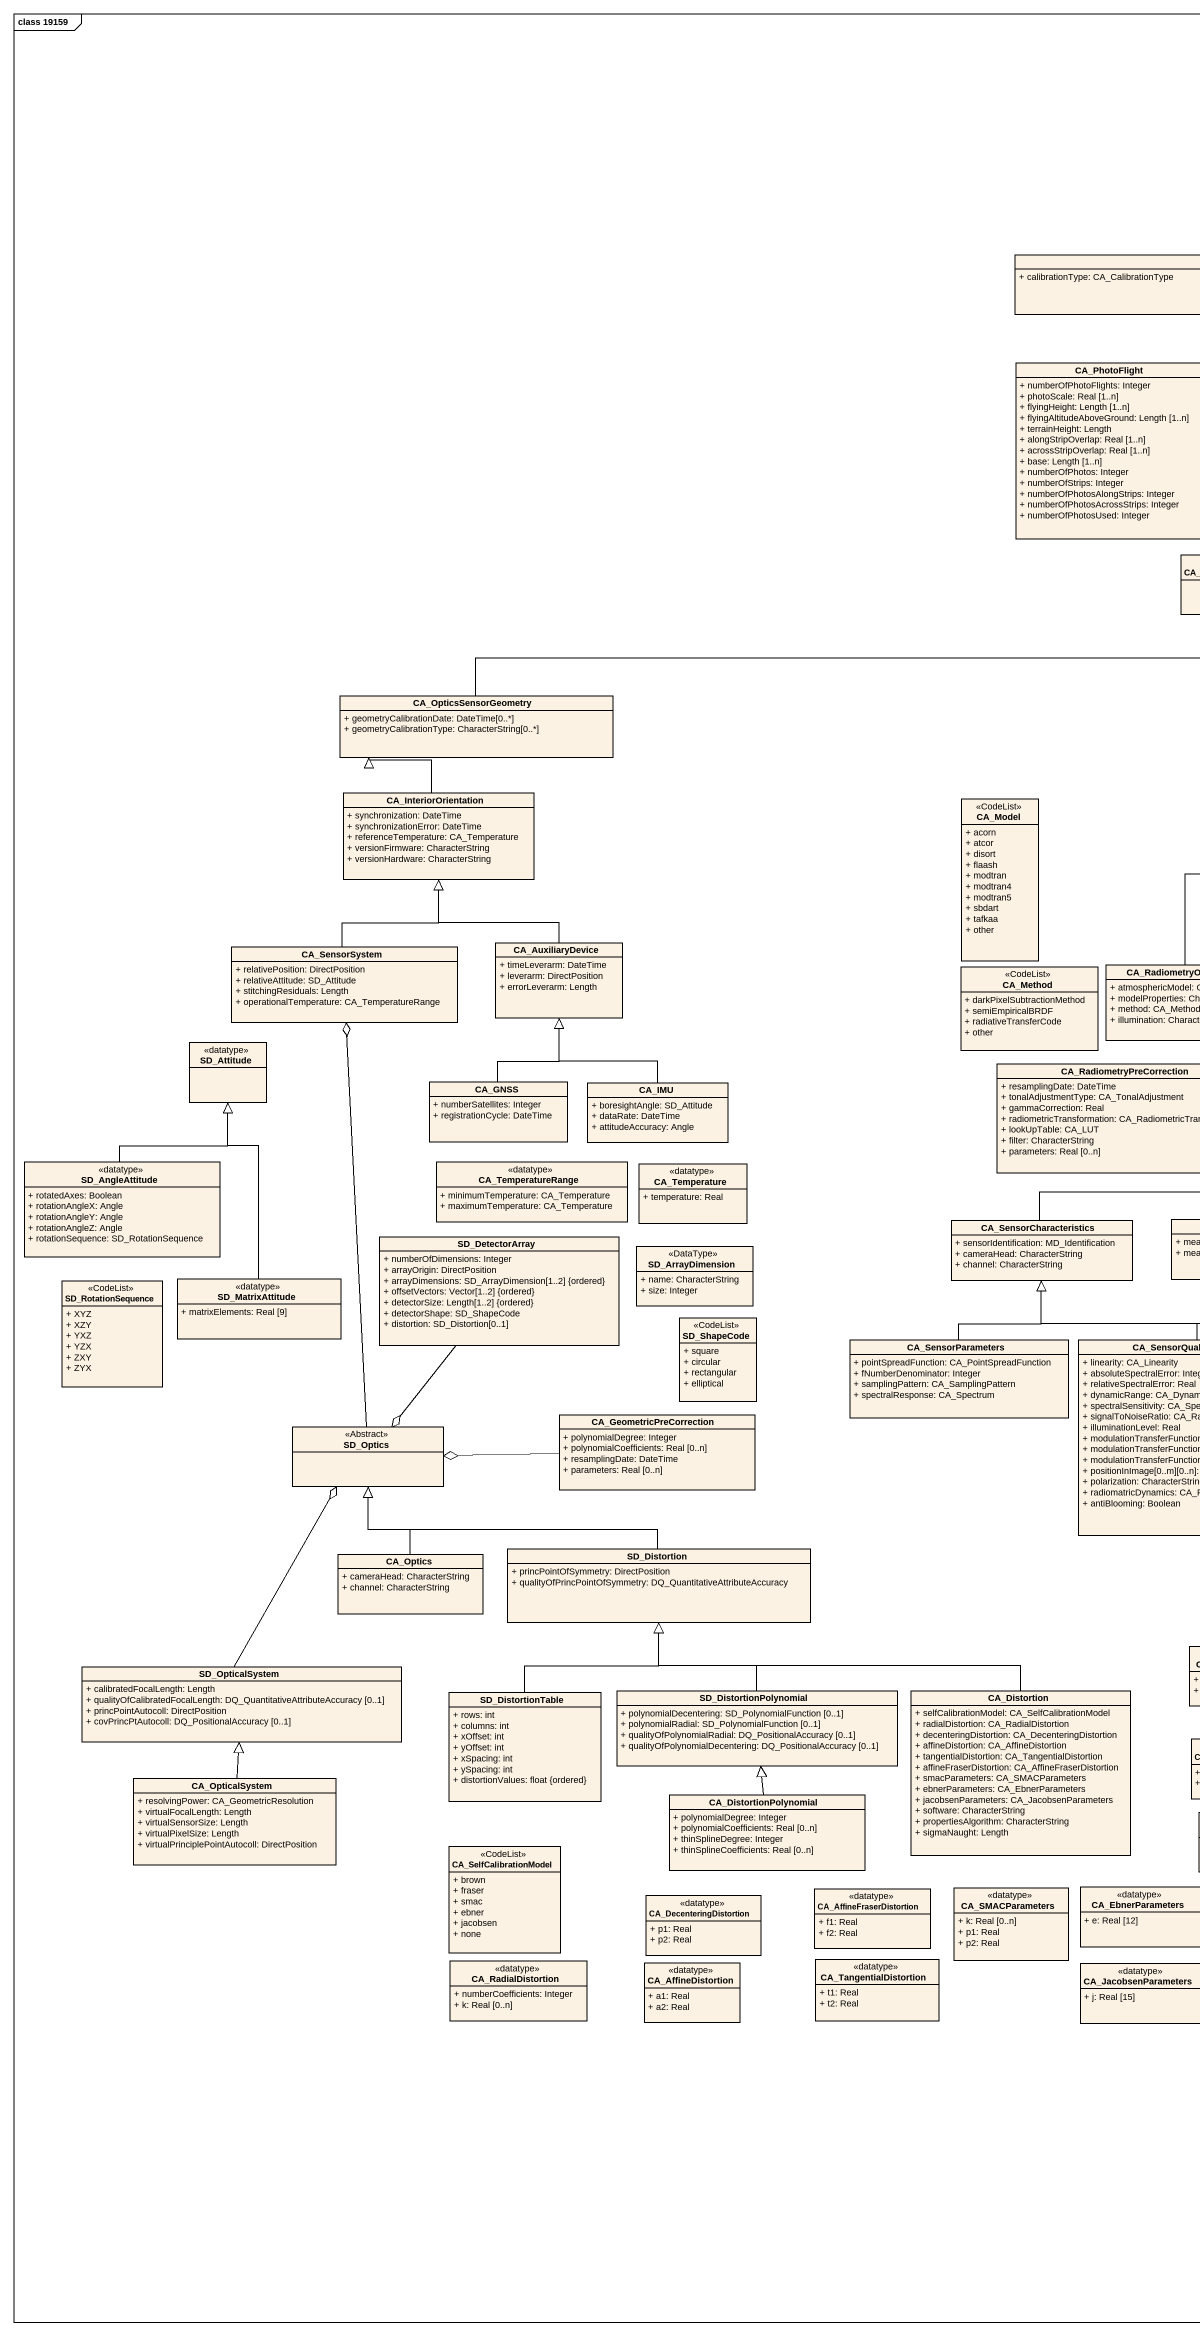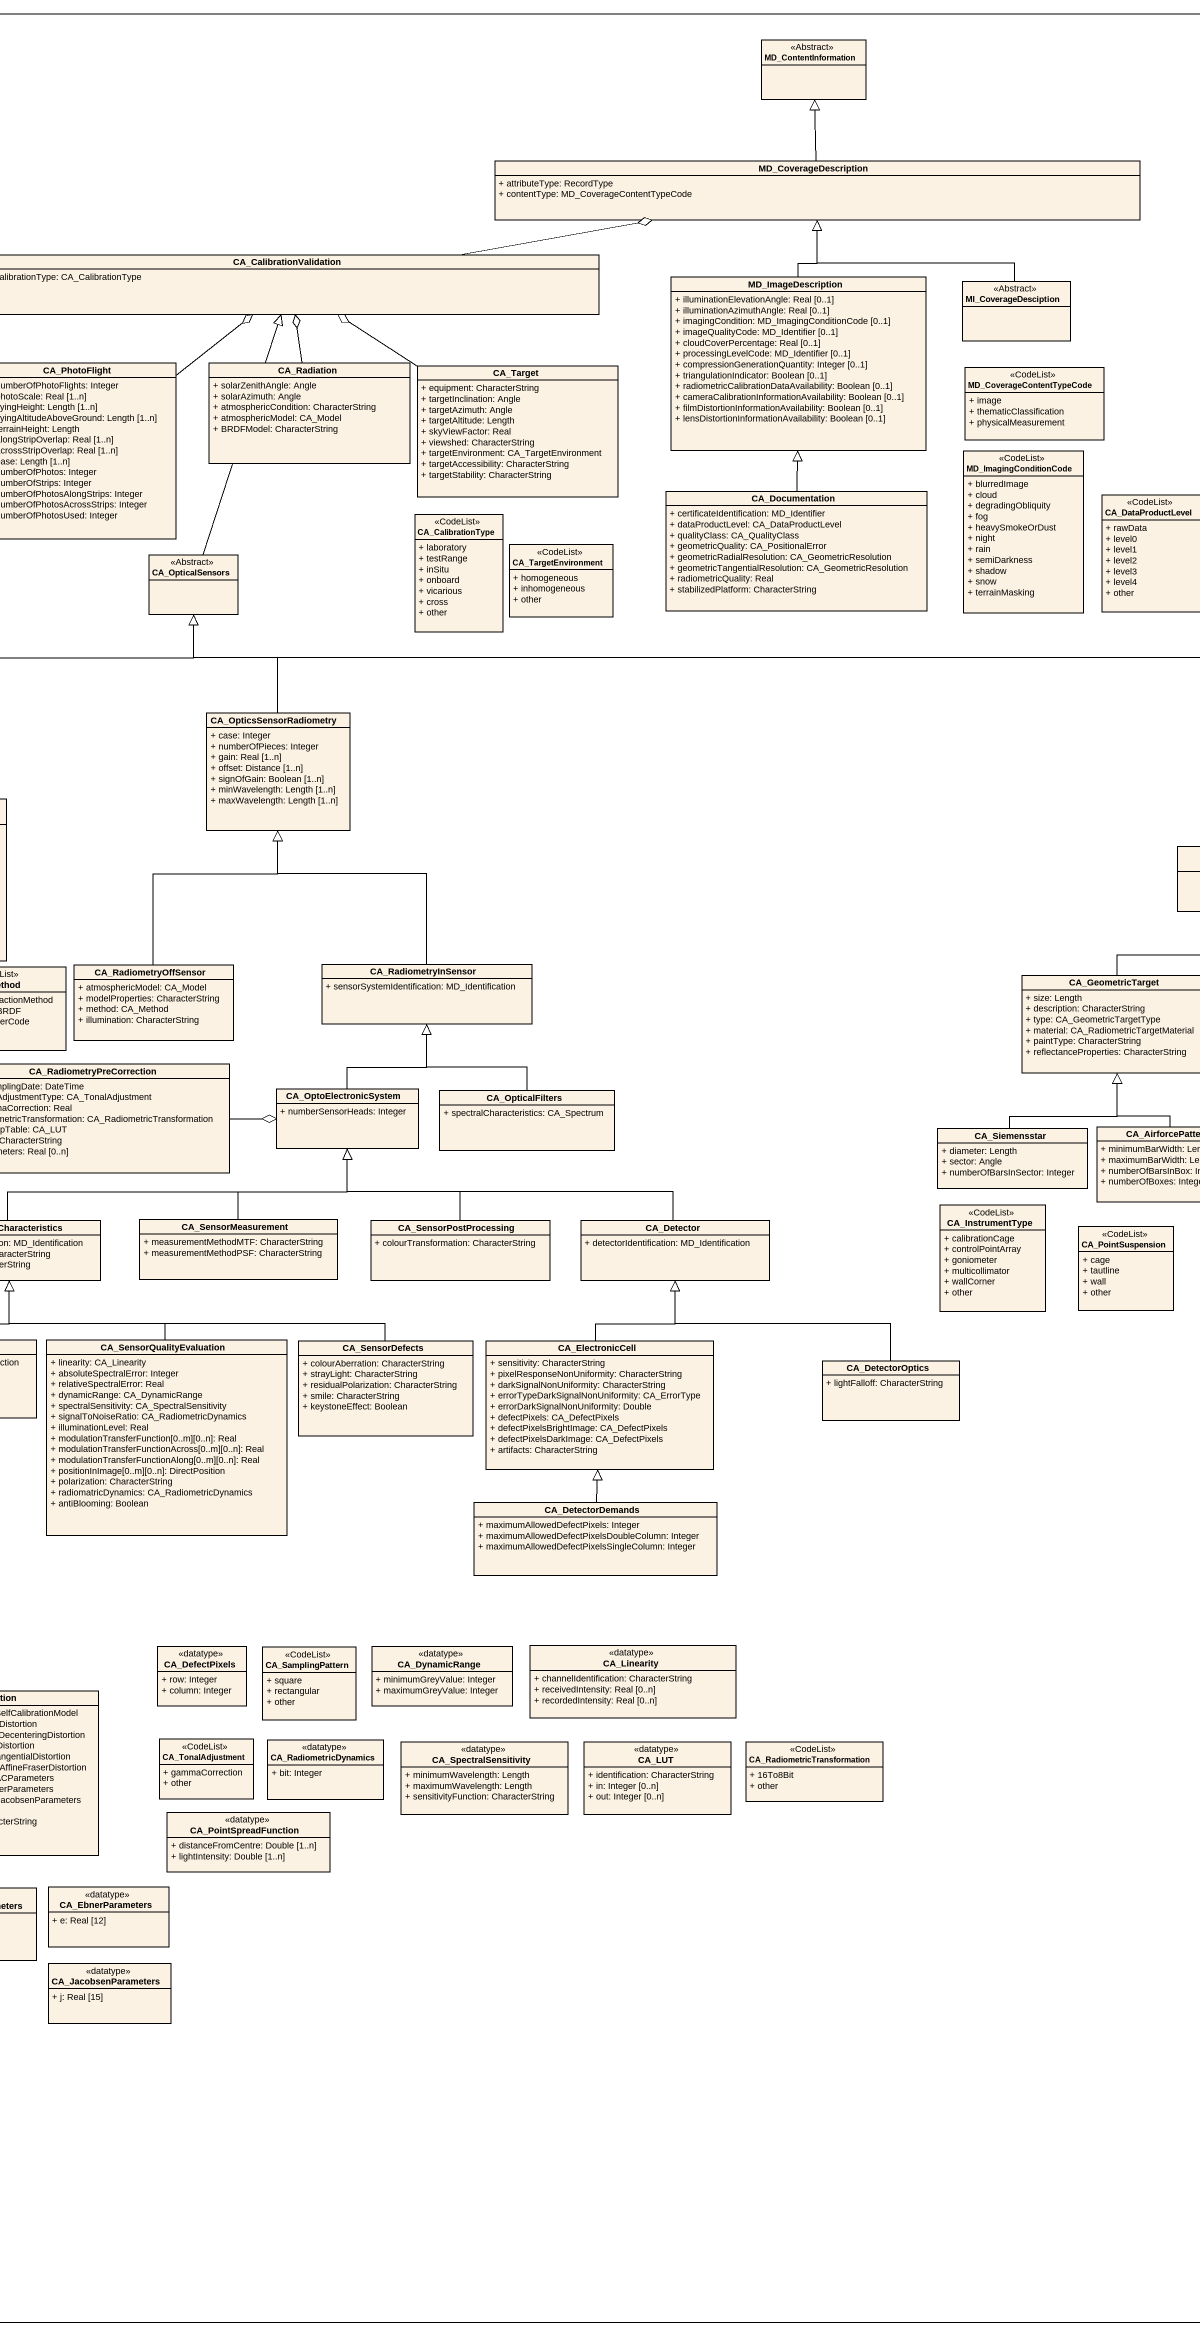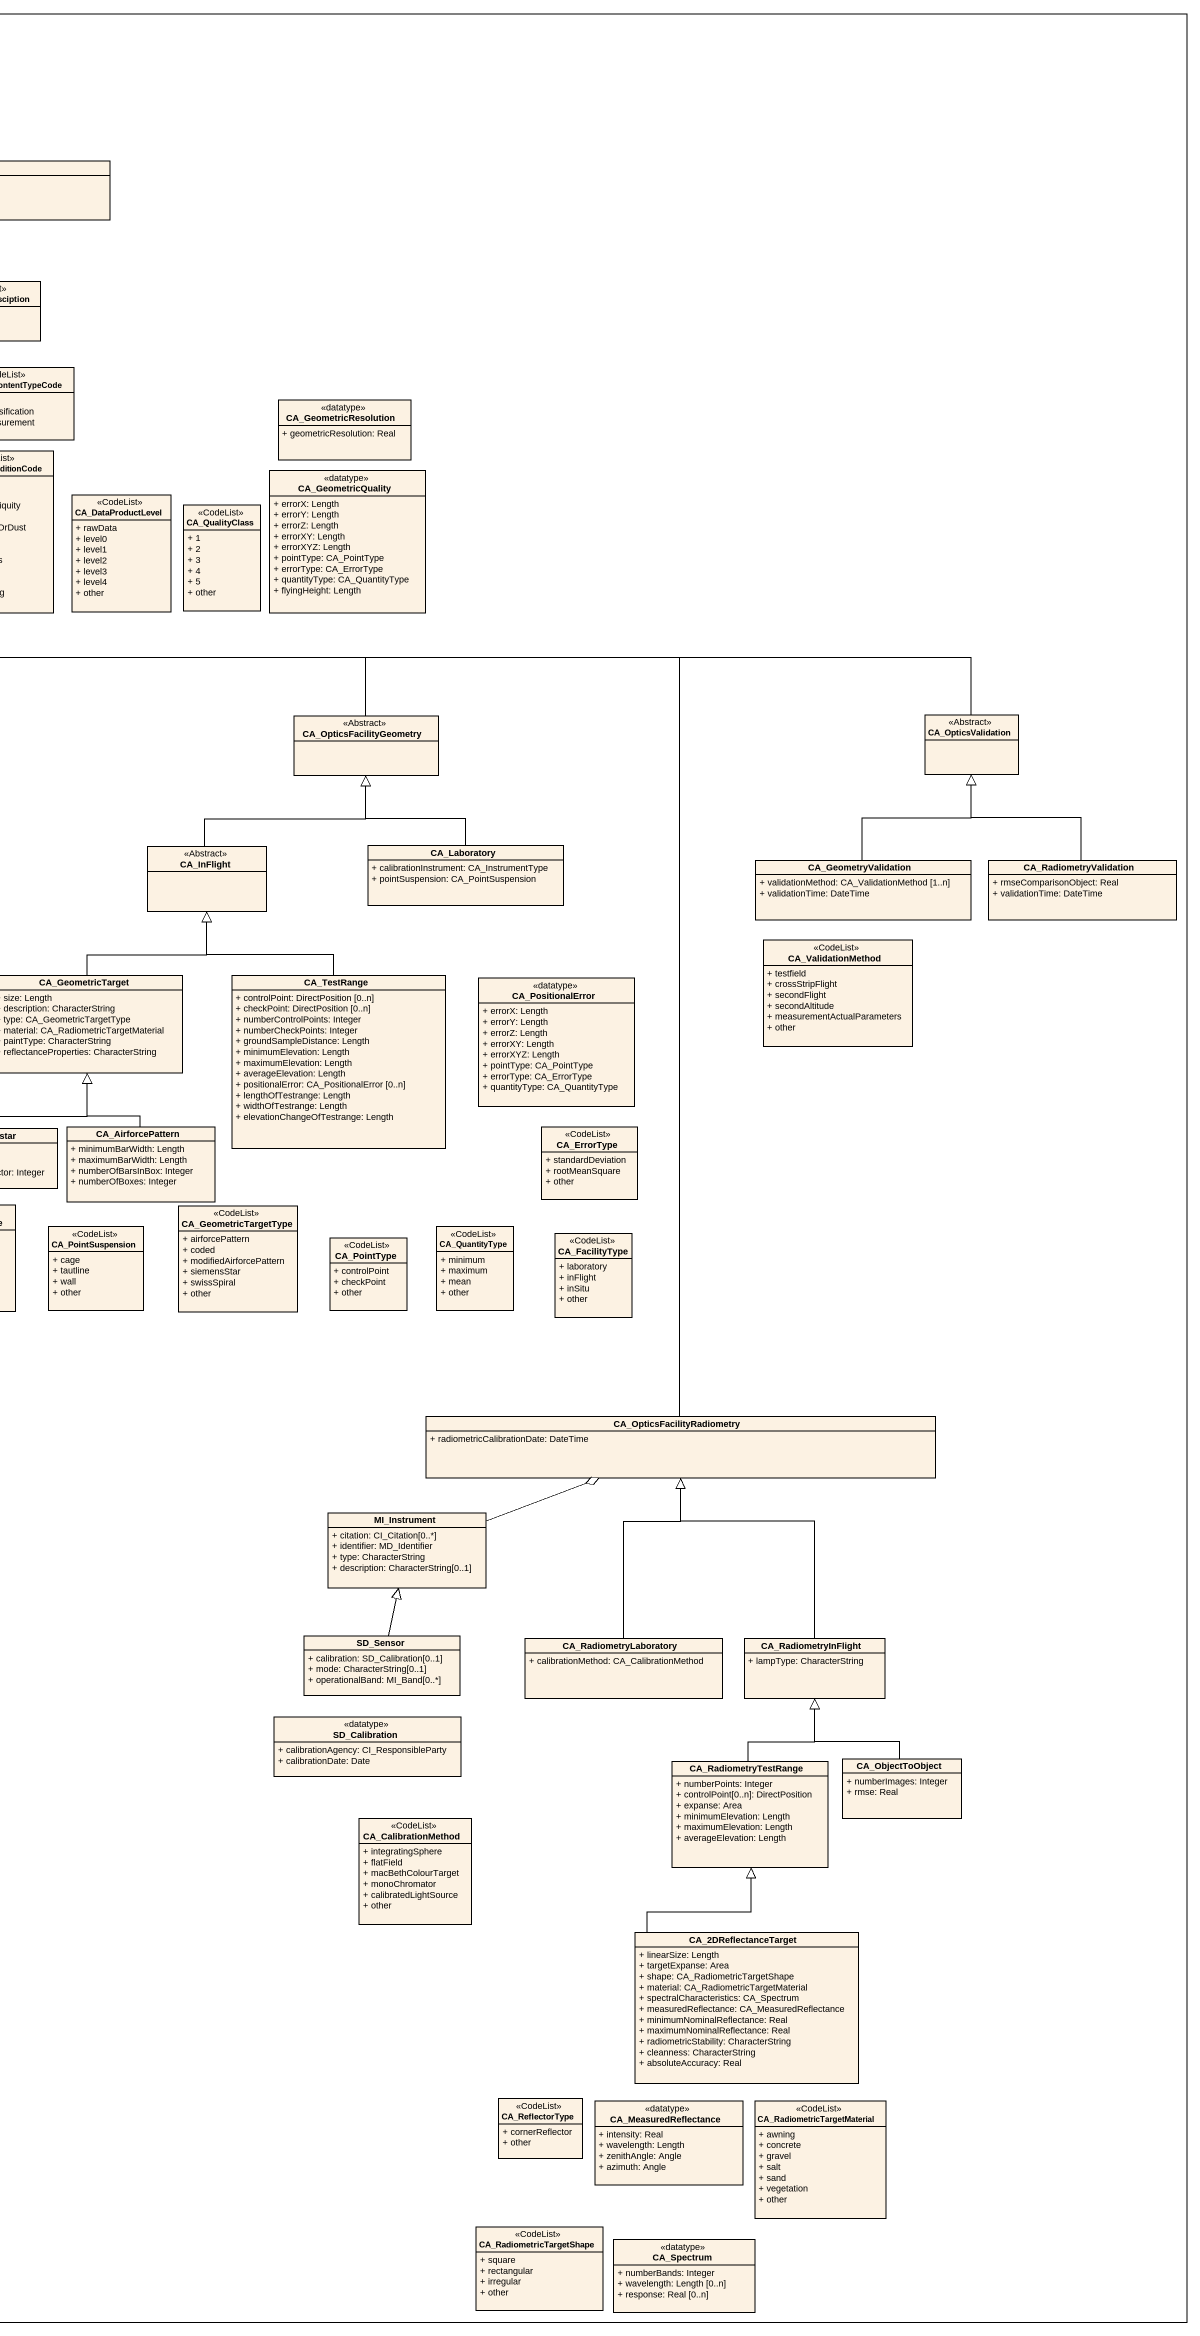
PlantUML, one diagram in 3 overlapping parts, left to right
@startuml
mainframe class 19159
hide circle
hide empty members
skinparam classAttributeIconSize 0
class MD_ContentInformation <<Abstract>>
class MD_CoverageDescription {
  + attributeType: RecordType
  + contentType: MD_CoverageContentTypeCode
}
class CA_CalibrationValidation {
  + calibrationType: CA_CalibrationType
}
class MD_ImageDescription {
  + illuminationElevationAngle: Real [0..1]
  + illuminationAzimuthAngle: Real [0..1]
  + imagingCondition: MD_ImagingConditionCode [0..1]
  + imageQualityCode: MD_Identifier [0..1]
  + cloudCoverPercentage: Real [0..1]
  + processingLevelCode: MD_Identifier [0..1]
  + compressionGenerationQuantity: Integer [0..1]
  + triangulationIndicator: Boolean [0..1]
  + radiometricCalibrationDataAvailability: Boolean [0..1]
  + cameraCalibrationInformationAvailability: Boolean [0..1]
  + filmDistortionInformationAvailability: Boolean [0..1]
  + lensDistortionInformationAvailability: Boolean [0..1]
}
class MI_CoverageDesciption <<Abstract>>
class CA_PhotoFlight {
  + numberOfPhotoFlights: Integer
  + photoScale: Real [1..n]
  + flyingHeight: Length [1..n]
  + flyingAltitudeAboveGround: Length [1..n]
  + terrainHeight: Length
  + alongStripOverlap: Real [1..n]
  + acrossStripOverlap: Real [1..n]
  + base: Length [1..n]
  + numberOfPhotos: Integer
  + numberOfStrips: Integer
  + numberOfPhotosAlongStrips: Integer
  + numberOfPhotosAcrossStrips: Integer
  + numberOfPhotosUsed: Integer
}
class CA_Radiation {
  + solarZenithAngle: Angle
  + solarAzimuth: Angle
  + atmosphericCondition: CharacterString
  + atmosphericModel: CA_Model
  + BRDFModel: CharacterString
}
class CA_Target {
  + equipment: CharacterString
  + targetInclination: Angle
  + targetAzimuth: Angle
  + targetAltitude: Length
  + skyViewFactor: Real
  + viewshed: CharacterString
  + targetEnvironment: CA_TargetEnvironment
  + targetAccessibility: CharacterString
  + targetStability: CharacterString
}
class MD_CoverageContentTypeCode <<CodeList>> {
  + image
  + thematicClassification
  + physicalMeasurement
}
class CA_GeometricResolution <<datatype>> {
  + geometricResolution: Real
}
class MD_ImagingConditionCode <<CodeList>> {
  + blurredImage
  + cloud
  + degradingObliquity
  + fog
  + heavySmokeOrDust
  + night
  + rain
  + semiDarkness
  + shadow
  + snow
  + terrainMasking
}
class CA_Documentation {
  + certificateIdentification: MD_Identifier
  + dataProductLevel: CA_DataProductLevel
  + qualityClass: CA_QualityClass
  + geometricQuality: CA_PositionalError
  + geometricRadialResolution: CA_GeometricResolution
  + geometricTangentialResolution: CA_GeometricResolution
  + radiometricQuality: Real
  + stabilizedPlatform: CharacterString
}
class CA_GeometricQuality <<datatype>> {
  + errorX: Length
  + errorY: Length
  + errorZ: Length
  + errorXY: Length
  + errorXYZ: Length
  + pointType: CA_PointType
  + errorType: CA_ErrorType
  + quantityType: CA_QuantityType
  + flyingHeight: Length
}
class CA_CalibrationType <<CodeList>> {
  + laboratory
  + testRange
  + inSitu
  + onboard
  + vicarious
  + cross
  + other
}
class CA_DataProductLevel <<CodeList>> {
  + rawData
  + level0
  + level1
  + level2
  + level3
  + level4
  + other
}
class CA_QualityClass <<CodeList>> {
  + 1
  + 2
  + 3
  + 4
  + 5
  + other
}
class CA_OpticalSensors <<Abstract>>
class CA_TargetEnvironment <<CodeList>> {
  + homogeneous
  + inhomogeneous
  + other
}
class CA_OpticsSensorGeometry {
  + geometryCalibrationDate: DateTime[0..*]
  + geometryCalibrationType: CharacterString[0..*]
}
class CA_OpticsSensorRadiometry {
  + case: Integer
  + numberOfPieces: Integer
  + gain: Real [1..n]
  + offset: Distance [1..n]
  + signOfGain: Boolean [1..n]
  + minWavelength: Length [1..n]
  + maxWavelength: Length [1..n]
}
class CA_OpticsFacilityGeometry <<Abstract>>
class CA_OpticsValidation <<Abstract>>
class CA_InteriorOrientation {
  + synchronization: DateTime
  + synchronizationError: DateTime
  + referenceTemperature: CA_Temperature
  + versionFirmware: CharacterString
  + versionHardware: CharacterString
}
class CA_Model <<CodeList>> {
  + acorn
  + atcor
  + disort
  + flaash
  + modtran
  + modtran4
  + modtran5
  + sbdart
  + tafkaa
  + other
}
class CA_InFlight <<Abstract>>
class CA_Laboratory {
  + calibrationInstrument: CA_InstrumentType
  + pointSuspension: CA_PointSuspension
}
class CA_GeometryValidation {
  + validationMethod: CA_ValidationMethod [1..n]
  + validationTime: DateTime
}
class CA_RadiometryValidation {
  + rmseComparisonObject: Real
  + validationTime: DateTime
}
class CA_SensorSystem {
  + relativePosition: DirectPosition
  + relativeAttitude: SD_Attitude
  + stitchingResiduals: Length
  + operationalTemperature: CA_TemperatureRange
}
class CA_AuxiliaryDevice {
  + timeLeverarm: DateTime
  + leverarm: DirectPosition
  + errorLeverarm: Length
}
class CA_ValidationMethod <<CodeList>> {
  + testfield
  + crossStripFlight
  + secondFlight
  + secondAltitude
  + measurementActualParameters
  + other
}
class CA_Method <<CodeList>> {
  + darkPixelSubtractionMethod
  + semiEmpiricalBRDF
  + radiativeTransferCode
  + other
}
class CA_RadiometryOffSensor {
  + atmosphericModel: CA_Model
  + modelProperties: CharacterString
  + method: CA_Method
  + illumination: CharacterString
}
class CA_RadiometryInSensor {
  + sensorSystemIdentification: MD_Identification
}
class CA_GeometricTarget {
  + size: Length
  + description: CharacterString
  + type: CA_GeometricTargetType
  + material: CA_RadiometricTargetMaterial
  + paintType: CharacterString
  + reflectanceProperties: CharacterString
}
class CA_TestRange {
  + controlPoint: DirectPosition [0..n]
  + checkPoint: DirectPosition [0..n]
  + numberControlPoints: Integer
  + numberCheckPoints: Integer
  + groundSampleDistance: Length
  + minimumElevation: Length
  + maximumElevation: Length
  + averageElevation: Length
  + positionalError: CA_PositionalError [0..n]
  + lengthOfTestrange: Length
  + widthOfTestrange: Length
  + elevationChangeOfTestrange: Length
}
class CA_PositionalError <<datatype>> {
  + errorX: Length
  + errorY: Length
  + errorZ: Length
  + errorXY: Length
  + errorXYZ: Length
  + pointType: CA_PointType
  + errorType: CA_ErrorType
  + quantityType: CA_QuantityType
}
class SD_Attitude <<datatype>>
class CA_RadiometryPreCorrection {
  + resamplingDate: DateTime
  + tonalAdjustmentType: CA_TonalAdjustment
  + gammaCorrection: Real
  + radiometricTransformation: CA_RadiometricTransformation
  + lookUpTable: CA_LUT
  + filter: CharacterString
  + parameters: Real [0..n]
}
class CA_GNSS {
  + numberSatellites: Integer
  + registrationCycle: DateTime
}
class CA_IMU {
  + boresightAngle: SD_Attitude
  + dataRate: DateTime
  + attitudeAccuracy: Angle
}
class CA_OptoElectronicSystem {
  + numberSensorHeads: Integer
}
class CA_OpticalFilters {
  + spectralCharacteristics: CA_Spectrum
}
class CA_Siemensstar {
  + diameter: Length
  + sector: Angle
  + numberOfBarsInSector: Integer
}
class CA_AirforcePattern {
  + minimumBarWidth: Length
  + maximumBarWidth: Length
  + numberOfBarsInBox: Integer
  + numberOfBoxes: Integer
}
class CA_ErrorType <<CodeList>> {
  + standardDeviation
  + rootMeanSquare
  + other
}
class SD_AngleAttitude <<datatype>> {
  + rotatedAxes: Boolean
  + rotationAngleX: Angle
  + rotationAngleY: Angle
  + rotationAngleZ: Angle
  + rotationSequence: SD_RotationSequence
}
class CA_TemperatureRange <<datatype>> {
  + minimumTemperature: CA_Temperature
  + maximumTemperature: CA_Temperature
}
class CA_Temperature <<datatype>> {
  + temperature: Real
}
class CA_SensorCharacteristics {
  + sensorIdentification: MD_Identification
  + cameraHead: CharacterString
  + channel: CharacterString
}
class CA_SensorMeasurement {
  + measurementMethodMTF: CharacterString
  + measurementMethodPSF: CharacterString
}
class CA_SensorPostProcessing {
  + colourTransformation: CharacterString
}
class CA_Detector {
  + detectorIdentification: MD_Identification
}
class CA_InstrumentType <<CodeList>> {
  + calibrationCage
  + controlPointArray
  + goniometer
  + multicollimator
  + wallCorner
  + other
}
class CA_PointSuspension <<CodeList>> {
  + cage
  + tautline
  + wall
  + other
}
class CA_GeometricTargetType <<CodeList>> {
  + airforcePattern
  + coded
  + modifiedAirforcePattern
  + siemensStar
  + swissSpiral
  + other
}
class CA_QuantityType <<CodeList>> {
  + minimum
  + maximum
  + mean
  + other
}
class SD_DetectorArray {
  + numberOfDimensions: Integer
  + arrayOrigin: DirectPosition
  + arrayDimensions: SD_ArrayDimension[1..2] {ordered}
  + offsetVectors: Vector[1..2] {ordered}
  + detectorSize: Length[1..2] {ordered}
  + detectorShape: SD_ShapeCode
  + distortion: SD_Distortion[0..1]
}
class SD_ArrayDimension <<DataType>> {
  + name: CharacterString
  + size: Integer
}
class CA_PointType <<CodeList>> {
  + controlPoint
  + checkPoint
  + other
}
class CA_FacilityType <<CodeList>> {
  + laboratory
  + inFlight
  + inSitu
  + other
}
class SD_RotationSequence <<CodeList>> {
  + XYZ
  + XZY
  + YXZ
  + YZX
  + ZXY
  + ZYX
}
class SD_MatrixAttitude <<datatype>> {
  + matrixElements: Real [9]
}
class SD_ShapeCode <<CodeList>> {
  + square
  + circular
  + rectangular
  + elliptical
}
class CA_SensorParameters {
  + pointSpreadFunction: CA_PointSpreadFunction
  + fNumberDenominator: Integer
  + samplingPattern: CA_SamplingPattern
  + spectralResponse: CA_Spectrum
}
class CA_SensorQualityEvaluation {
  + linearity: CA_Linearity
  + absoluteSpectralError: Integer
  + relativeSpectralError: Real
  + dynamicRange: CA_DynamicRange
  + spectralSensitivity: CA_SpectralSensitivity
  + signalToNoiseRatio: CA_RadiometricDynamics
  + illuminationLevel: Real
  + modulationTransferFunction[0..m][0..n]: Real
  + modulationTransferFunctionAcross[0..m][0..n]: Real
  + modulationTransferFunctionAlong[0..m][0..n]: Real
  + positionInImage[0..m][0..n]: DirectPosition
  + polarization: CharacterString
  + radiomatricDynamics: CA_RadiometricDynamics
  + antiBlooming: Boolean
}
class CA_SensorDefects {
  + colourAberration: CharacterString
  + strayLight: CharacterString
  + residualPolarization: CharacterString
  + smile: CharacterString
  + keystoneEffect: Boolean
}
class CA_ElectronicCell {
  + sensitivity: CharacterString
  + pixelResponseNonUniformity: CharacterString
  + darkSignalNonUniformity: CharacterString
  + errorTypeDarkSignalNonUniformity: CA_ErrorType
  + errorDarkSignalNonUniformity: Double
  + defectPixels: CA_DefectPixels
  + defectPixelsBrightImage: CA_DefectPixels
  + defectPixelsDarkImage: CA_DefectPixels
  + artifacts: CharacterString
}
class CA_DetectorOptics {
  + lightFalloff: CharacterString
}
class CA_GeometricPreCorrection {
  + polynomialDegree: Integer
  + polynomialCoefficients: Real [0..n]
  + resamplingDate: DateTime
  + parameters: Real [0..n]
}
class CA_OpticsFacilityRadiometry {
  + radiometricCalibrationDate: DateTime
}
class SD_Optics <<Abstract>>
class CA_DetectorDemands {
  + maximumAllowedDefectPixels: Integer
  + maximumAllowedDefectPixelsDoubleColumn: Integer
  + maximumAllowedDefectPixelsSingleColumn: Integer
}
class MI_Instrument {
  + citation: CI_Citation[0..*]
  + identifier: MD_Identifier
  + type: CharacterString
  + description: CharacterString[0..1]
}
class CA_Optics {
  + cameraHead: CharacterString
  + channel: CharacterString
}
class SD_Distortion {
  + princPointOfSymmetry: DirectPosition
  + qualityOfPrincPointOfSymmetry: DQ_QuantitativeAttributeAccuracy
}
class CA_DefectPixels <<datatype>> {
  + row: Integer
  + column: Integer
}
class CA_SamplingPattern <<CodeList>> {
  + square
  + rectangular
  + other
}
class CA_DynamicRange <<datatype>> {
  + minimumGreyValue: Integer
  + maximumGreyValue: Integer
}
class CA_Linearity <<datatype>> {
  + channelIdentification: CharacterString
  + receivedIntensity: Real [0..n]
  + recordedIntensity: Real [0..n]
}
class SD_Sensor {
  + calibration: SD_Calibration[0..1]
  + mode: CharacterString[0..1]
  + operationalBand: MI_Band[0..*]
}
class CA_RadiometryLaboratory {
  + calibrationMethod: CA_CalibrationMethod
}
class CA_RadiometryInFlight {
  + lampType: CharacterString
}
class SD_OpticalSystem {
  + calibratedFocalLength: Length
  + qualityOfCalibratedFocalLength: DQ_QuantitativeAttributeAccuracy [0..1]
  + princPointAutocoll: DirectPosition
  + covPrincPtAutocoll: DQ_PositionalAccuracy [0..1]
}
class SD_DistortionPolynomial {
  + polynomialDecentering: SD_PolynomialFunction [0..1]
  + polynomialRadial: SD_PolynomialFunction [0..1]
  + qualityOfPolynomialRadial: DQ_PositionalAccuracy [0..1]
  + qualityOfPolynomialDecentering: DQ_PositionalAccuracy [0..1]
}
class CA_Distortion {
  + selfCalibrationModel: CA_SelfCalibrationModel
  + radialDistortion: CA_RadialDistortion
  + decenteringDistortion: CA_DecenteringDistortion
  + affineDistortion: CA_AffineDistortion
  + tangentialDistortion: CA_TangentialDistortion
  + affineFraserDistortion: CA_AffineFraserDistortion
  + smacParameters: CA_SMACParameters
  + ebnerParameters: CA_EbnerParameters
  + jacobsenParameters: CA_JacobsenParameters
  + software: CharacterString
  + propertiesAlgorithm: CharacterString
  + sigmaNaught: Length
}
class SD_DistortionTable {
  + rows: int
  + columns: int
  + xOffset: int
  + yOffset: int
  + xSpacing: int
  + ySpacing: int
  + distortionValues: float {ordered}
}
class SD_Calibration <<datatype>> {
  + calibrationAgency: CI_ResponsibleParty
  + calibrationDate: Date
}
class CA_TonalAdjustment <<CodeList>> {
  + gammaCorrection
  + other
}
class CA_RadiometricDynamics <<datatype>> {
  + bit: Integer
}
class CA_SpectralSensitivity <<datatype>> {
  + minimumWavelength: Length
  + maximumWavelength: Length
  + sensitivityFunction: CharacterString
}
class CA_LUT <<datatype>> {
  + identification: CharacterString
  + in: Integer [0..n]
  + out: Integer [0..n]
}
class CA_RadiometricTransformation <<CodeList>> {
  + 16To8Bit
  + other
}
class CA_RadiometryTestRange {
  + numberPoints: Integer
  + controlPoint[0..n]: DirectPosition
  + expanse: Area
  + minimumElevation: Length
  + maximumElevation: Length
  + averageElevation: Length
}
class CA_ObjectToObject {
  + numberImages: Integer
  + rmse: Real
}
class CA_OpticalSystem {
  + resolvingPower: CA_GeometricResolution
  + virtualFocalLength: Length
  + virtualSensorSize: Length
  + virtualPixelSize: Length
  + virtualPrinciplePointAutocoll: DirectPosition
}
class CA_DistortionPolynomial {
  + polynomialDegree: Integer
  + polynomialCoefficients: Real [0..n]
  + thinSplineDegree: Integer
  + thinSplineCoefficients: Real [0..n]
}
class CA_PointSpreadFunction <<datatype>> {
  + distanceFromCentre: Double [1..n]
  + lightIntensity: Double [1..n]
}
class CA_CalibrationMethod <<CodeList>> {
  + integratingSphere
  + flatField
  + macBethColourTarget
  + monoChromator
  + calibratedLightSource
  + other
}
class CA_SelfCalibrationModel <<CodeList>> {
  + brown
  + fraser
  + smac
  + ebner
  + jacobsen
  + none
}
class CA_DecenteringDistortion <<datatype>> {
  + p1: Real
  + p2: Real
}
class CA_AffineFraserDistortion <<datatype>> {
  + f1: Real
  + f2: Real
}
class CA_SMACParameters <<datatype>> {
  + k: Real [0..n]
  + p1: Real
  + p2: Real
}
class CA_EbnerParameters <<datatype>> {
  + e: Real [12]
}
class CA_RadialDistortion <<datatype>> {
  + numberCoefficients: Integer
  + k: Real [0..n]
}
class CA_TangentialDistortion <<datatype>> {
  + t1: Real
  + t2: Real
}
class CA_2DReflectanceTarget {
  + linearSize: Length
  + targetExpanse: Area
  + shape: CA_RadiometricTargetShape
  + material: CA_RadiometricTargetMaterial
  + spectralCharacteristics: CA_Spectrum
  + measuredReflectance: CA_MeasuredReflectance
  + minimumNominalReflectance: Real
  + maximumNominalReflectance: Real
  + radiometricStability: CharacterString
  + cleanness: CharacterString
  + absoluteAccuracy: Real
}
class CA_AffineDistortion <<datatype>> {
  + a1: Real
  + a2: Real
}
class CA_JacobsenParameters <<datatype>> {
  + j: Real [15]
}
class CA_ReflectorType <<CodeList>> {
  + cornerReflector
  + other
}
class CA_MeasuredReflectance <<datatype>> {
  + intensity: Real
  + wavelength: Length
  + zenithAngle: Angle
  + azimuth: Angle
}
class CA_RadiometricTargetMaterial <<CodeList>> {
  + awning
  + concrete
  + gravel
  + salt
  + sand
  + vegetation
  + other
}
class CA_RadiometricTargetShape <<CodeList>> {
  + square
  + rectangular
  + irregular
  + other
}
class CA_Spectrum <<datatype>> {
  + numberBands: Integer
  + wavelength: Length [0..n]
  + response: Real [0..n]
}
MD_CoverageDescription -up-|> MD_ContentInformation
CA_CalibrationValidation -right-o MD_CoverageDescription
MD_ImageDescription -up-|> MD_CoverageDescription
MI_CoverageDesciption -up-|> MD_CoverageDescription
CA_PhotoFlight -up-o CA_CalibrationValidation
CA_Radiation -up-o CA_CalibrationValidation
CA_Target -up-o CA_CalibrationValidation
CA_Documentation -up-|> MD_ImageDescription
CA_OpticalSensors -up-|> CA_CalibrationValidation
CA_OpticsSensorGeometry -right-|> CA_OpticalSensors
CA_OpticsSensorRadiometry -up-|> CA_OpticalSensors
CA_OpticsFacilityGeometry -left-|> CA_OpticalSensors
CA_OpticsValidation -left-|> CA_OpticalSensors
CA_InteriorOrientation -up-|> CA_OpticsSensorGeometry
CA_InFlight -up-|> CA_OpticsFacilityGeometry
CA_Laboratory -up-|> CA_OpticsFacilityGeometry
CA_GeometryValidation -up-|> CA_OpticsValidation
CA_RadiometryValidation -up-|> CA_OpticsValidation
CA_SensorSystem -up-|> CA_InteriorOrientation
CA_AuxiliaryDevice -up-|> CA_InteriorOrientation
CA_RadiometryOffSensor -up-|> CA_OpticsSensorRadiometry
CA_RadiometryInSensor -up-|> CA_OpticsSensorRadiometry
CA_GeometricTarget -up-|> CA_InFlight
CA_TestRange -up-|> CA_InFlight
CA_RadiometryPreCorrection -right-o CA_OptoElectronicSystem
CA_GNSS -up-|> CA_AuxiliaryDevice
CA_IMU -up-|> CA_AuxiliaryDevice
CA_OptoElectronicSystem -up-|> CA_RadiometryInSensor
CA_OpticalFilters -up-|> CA_RadiometryInSensor
CA_Siemensstar -up-|> CA_GeometricTarget
CA_AirforcePattern -up-|> CA_GeometricTarget
SD_AngleAttitude -up-|> SD_Attitude
CA_SensorCharacteristics -right-|> CA_OptoElectronicSystem
CA_SensorMeasurement -up-|> CA_OptoElectronicSystem
CA_SensorPostProcessing -up-|> CA_OptoElectronicSystem
CA_Detector -left-|> CA_OptoElectronicSystem
SD_DetectorArray --o SD_Optics
SD_MatrixAttitude -up-|> SD_Attitude
CA_SensorParameters -up-|> CA_SensorCharacteristics
CA_SensorQualityEvaluation -up-|> CA_SensorCharacteristics
CA_SensorDefects -left-|> CA_SensorCharacteristics
CA_ElectronicCell -up-|> CA_Detector
CA_DetectorOptics -up-|> CA_Detector
CA_GeometricPreCorrection -left-o SD_Optics
CA_OpticsFacilityRadiometry -left-|> CA_OpticalSensors
SD_Optics -up-o CA_SensorSystem
CA_DetectorDemands -up-|> CA_ElectronicCell
MI_Instrument -right-o CA_OpticsFacilityRadiometry
CA_Optics -up-|> SD_Optics
SD_Distortion -left-|> SD_Optics
SD_Sensor -up-|> MI_Instrument
CA_RadiometryLaboratory -up-|> CA_OpticsFacilityRadiometry
CA_RadiometryInFlight -up-|> CA_OpticsFacilityRadiometry
SD_OpticalSystem -up-o SD_Optics
SD_DistortionPolynomial -up-|> SD_Distortion
CA_Distortion -left-|> SD_Distortion
SD_DistortionTable -up-|> SD_Distortion
CA_RadiometryTestRange -up-|> CA_RadiometryInFlight
CA_ObjectToObject -up-|> CA_RadiometryInFlight
CA_OpticalSystem -up-|> SD_OpticalSystem
CA_DistortionPolynomial -up-|> SD_DistortionPolynomial
CA_2DReflectanceTarget -up-|> CA_RadiometryTestRange
@enduml
